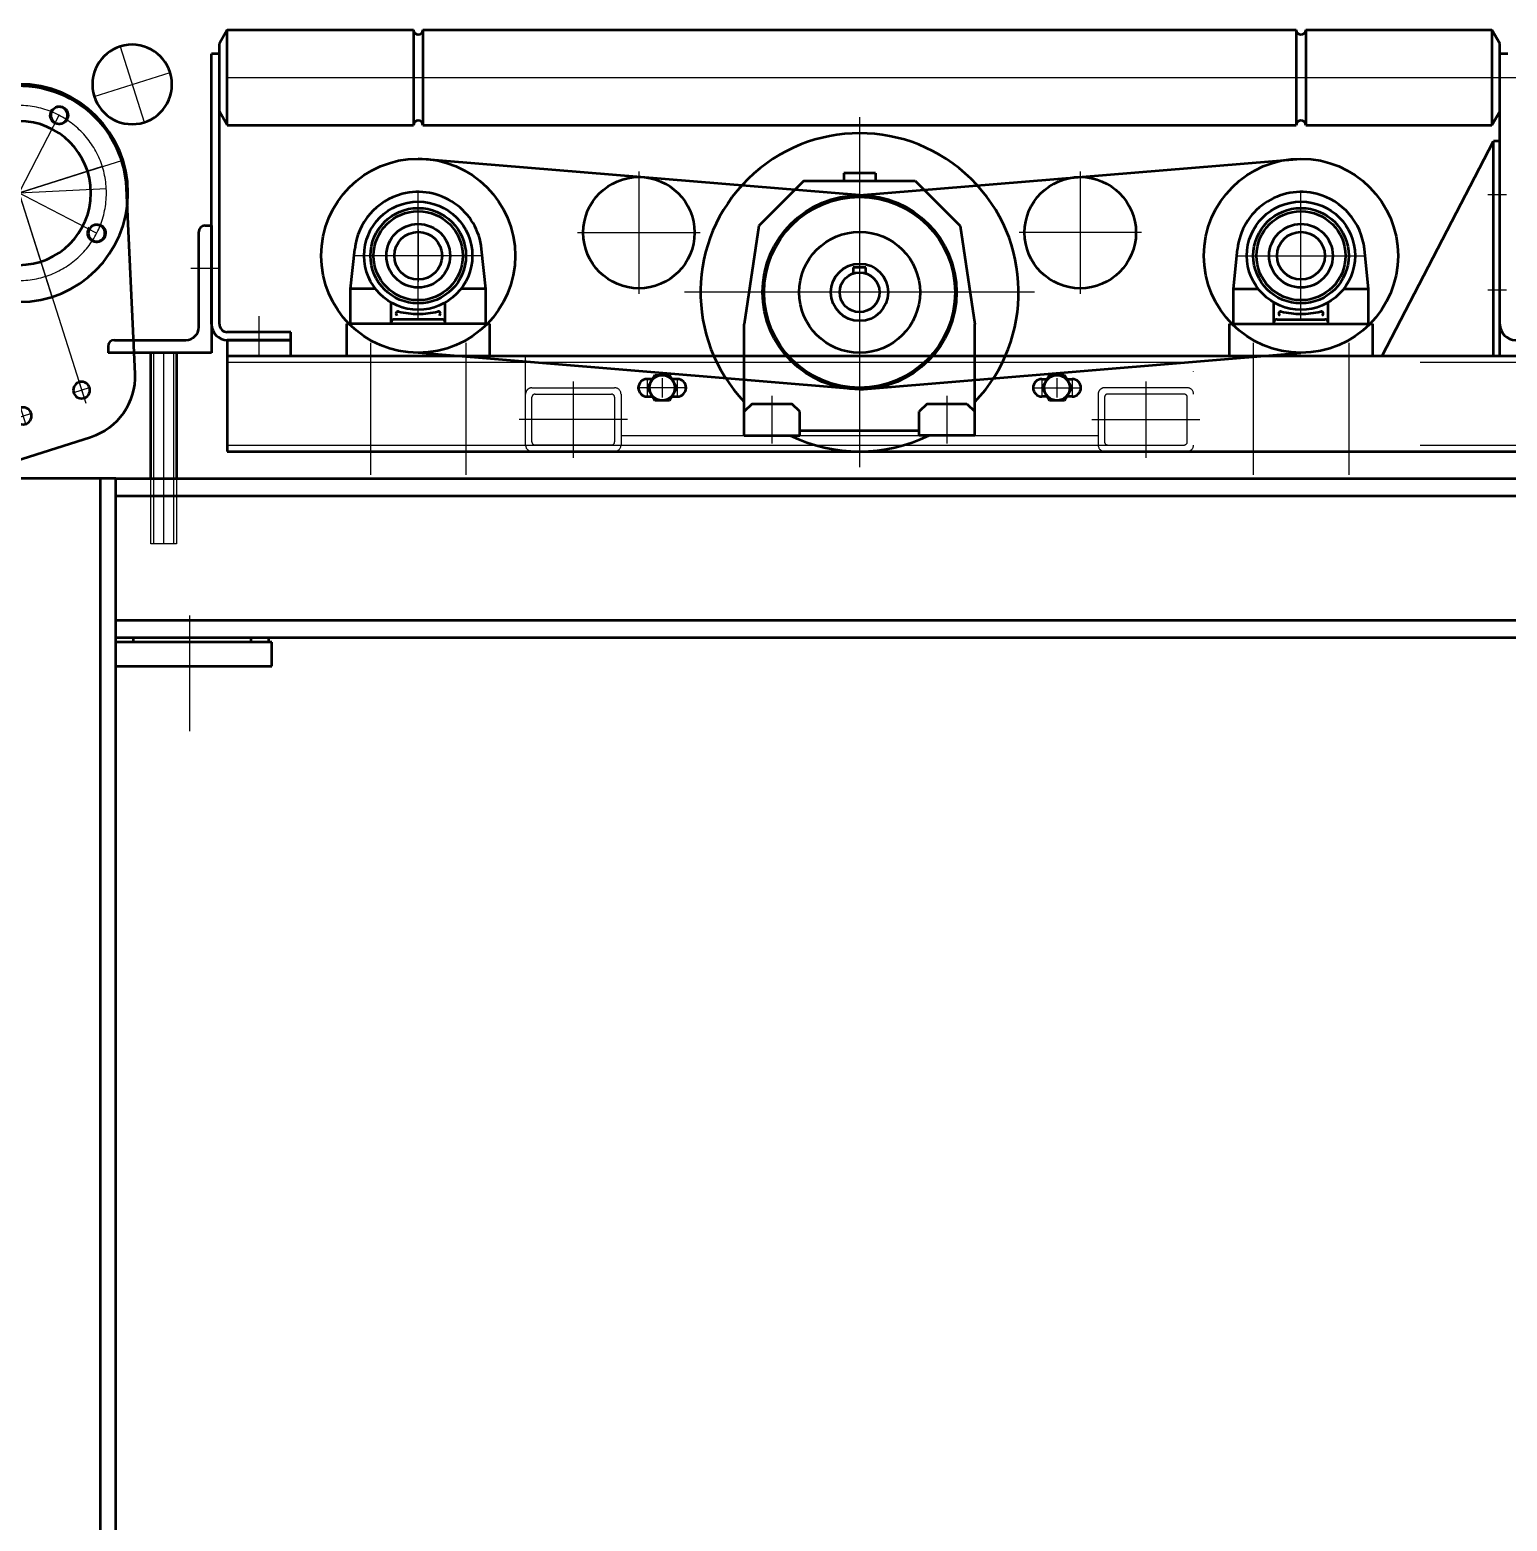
# Model space of a CAD drawing. Header units: millimetres. Extents: x 0 to 118800, y 79635 to 177025.
# Drawn here: x 30269 to 31198, y 108571 to 109508 of the extents above; entities that cross this region are included whole.
import ezdxf

# ---------------------------------------------------------------- set-up
doc = ezdxf.new("R2010")
doc.units = ezdxf.units.MM
doc.header["$LTSCALE"] = 200
for name, pattern in [('AM_DIN_F_W050', [6.25, 4.75, -1.5]), ('AM_DIN_G_W050', [13.75, 9.75, -1.5, 1, -1.5]), ('AM_ISO02W050x2', [3.75, 3, -0.75]), ('AM_ISO08W050x2', [9, 6, -0.75, 1.5, -0.75]), ('AUSGEZOGEN', [0]), ('PUNKT', [0.25, 0, -0.25])]:
    doc.linetypes.add(name, pattern=pattern)
doc.layers.add('1', color=7, linetype='Continuous')
for name, color, linetype, lineweight in [('AM_0', 7, 'Continuous', 50), ('AM_0N', 7, 'Continuous', 50), ('AM_2', 5, 'Continuous', 50), ('AM_3', 6, 'AM_DIN_F_W050', 25), ('AM_7', 4, 'AM_DIN_G_W050', 25)]:
    doc.layers.add(name, color=color, linetype=linetype, lineweight=lineweight)

# ---------------------------------------------------------------- blocks, each defined once
blk = doc.blocks.new('*U208')
at = {"layer": 'AM_0N'}
for p, q in [((30323.58, 109226.19), (30223.58, 109226.19)), ((30313.58, 109226.19), (30313.58, 107708.19)), ((30323.58, 107708.19), (30323.58, 109226.19))]:
    blk.add_line(p, q, dxfattribs=at)
blk = doc.blocks.new('AFlaschBD120')
at = {"layer": '1', "color": 4, "linetype": 'AUSGEZOGEN'}
for centre in [(398.79, 543.14), (476.57, 543.14), (398.79, 465.36), (476.57, 465.36)]:
    blk.add_arc(centre, 6, 85.77725, 56.52554, dxfattribs=at)
at = {"layer": 'AM_0'}
for p, q in [((437.68, 571.75), (466.68, 571.75)), ((466.68, 571.75), (466.68, 568.75)), ((466.68, 568.75), (717.68, 568.75)), ((717.68, 552.5), (717.68, 568.75)), ((717.68, 552.5), (729.68, 552.5)), ((729.68, 516.25), (729.68, 552.5)), ((612.68, 528.75), (612.68, 488.75)), ((612.68, 528.75), (642.68, 528.75)), ((642.68, 528.75), (642.68, 488.75)), ((717.68, 516.25), (729.68, 516.25)), ((717.68, 501.25), (717.68, 516.25)), ((717.68, 501.25), (729.68, 501.25)), ((729.68, 466), (729.68, 501.25)), ((612.68, 488.75), (642.68, 488.75)), ((372.48, 486.78), (402.72, 373.9)), ((717.68, 466), (729.68, 466)), ((717.68, 466), (717.68, 447.75)), ((717.68, 447.75), (687.68, 418.75)), ((532.65, 350.4), (601, 418.75)), ((601, 418.75), (687.68, 418.75)), ((441.36, 344.25), (517.8, 344.25))]:
    blk.add_line(p, q, dxfattribs=at)
for centre, radius in [((491.68, 562.75), 4), ((437.68, 504.25), 45.25), ((398.79, 543.14), 5.25), ((476.57, 543.14), 5.25), ((567.68, 543.75), 5.25), ((687.68, 543.75), 5.25), ((567.68, 473.75), 5.25), ((687.68, 473.75), 5.25), ((398.79, 465.36), 5.25), ((476.57, 465.36), 5.25), ((437.68, 374.25), 5.25), ((477.68, 369.97), 5.35), ((517.68, 365.69), 5.25)]:
    blk.add_circle(centre, radius, dxfattribs=at)
for centre, radius, start, end in [((437.68, 504.25), 67.5, 90.00001, 194.99995), ((441.36, 384.25), 40, 194.99997, 270), ((517.8, 365.25), 21, 270, 314.99999)]:
    blk.add_arc(centre, radius, start, end, dxfattribs=at)
at = {"layer": 'AM_3', "linetype": 'AM_ISO02W050x2'}
for p, q in [((550.18, 553.55), (550.18, 463.95)), ((550.18, 553.55), (585.18, 553.55)), ((585.18, 553.55), (585.18, 463.95)), ((670.18, 553.55), (705.18, 553.55)), ((670.18, 553.55), (670.18, 463.95)), ((705.18, 553.55), (705.18, 463.95)), ((550.18, 463.95), (585.18, 463.95)), ((670.18, 463.95), (705.18, 463.95))]:
    blk.add_line(p, q, dxfattribs=at)
for centre in [(548.22, 545.65), (587.13, 545.65), (668.22, 545.65), (707.13, 545.65), (548.22, 543.15), (548.22, 540.65), (548.22, 538.15), (587.13, 543.15), (587.13, 540.65), (587.13, 538.15), (668.22, 543.15), (668.22, 540.65), (668.22, 538.15), (707.13, 543.15), (707.13, 540.65), (707.13, 538.15), (548.22, 495.65), (548.22, 493.15), (548.22, 490.65), (548.22, 488.15), (587.13, 495.65), (587.13, 493.15), (587.13, 490.65), (587.13, 488.15), (668.22, 495.65), (668.22, 493.15), (668.22, 490.65), (668.22, 488.15), (707.13, 495.65), (707.13, 493.15), (707.13, 490.65), (707.13, 488.15)]:
    blk.add_arc(centre, 2, 180, 0, dxfattribs=at)
at = {"layer": 'AM_7', "linetype": 'AM_ISO08W050x2'}
for p, q in [((437.68, 577.3), (437.68, 365.69)), ((496.08, 562.75), (487.28, 562.75)), ((491.68, 567.15), (491.68, 558.35)), ((567.68, 533.5), (567.68, 554)), ((687.68, 533.5), (687.68, 554)), ((557.43, 543.75), (577.93, 543.75)), ((677.43, 543.75), (697.93, 543.75)), ((717.68, 465.5), (717.68, 552)), ((398.79, 465.36), (476.57, 543.14)), ((476.57, 465.36), (398.79, 543.14)), ((627.68, 528.75), (627.68, 488.75)), ((593.61, 508.75), (648.94, 508.75)), ((382.68, 504.25), (555.94, 504.25)), ((384.55, 490.02), (437.68, 504.25)), ((567.68, 463.5), (567.68, 484)), ((687.68, 463.5), (687.68, 484)), ((557.43, 473.75), (577.93, 473.75)), ((677.43, 473.75), (697.93, 473.75)), ((437.68, 380.03), (437.68, 368.48)), ((477.68, 375.86), (477.68, 364.09)), ((443.45, 374.25), (431.9, 374.25)), ((483.56, 369.97), (471.79, 369.97)), ((523.45, 365.69), (511.9, 365.69)), ((517.68, 371.47), (517.68, 359.92))]:
    blk.add_line(p, q, dxfattribs=at)
blk.add_circle((437.68, 504.25), 55, dxfattribs=at)
blk = doc.blocks.new('guf ohne Mittelspannung')
at = {"layer": 'AM_0'}
for centre, radius in [((-3360, -25), 25), ((-3271.5, -68.5), 68.5)]:
    blk.add_circle(centre, radius, dxfattribs=at)
at = {"layer": 'AM_7', "linetype": 'AM_ISO08W050x2'}
for p, q in [((-3360, 0), (-3360, -50)), ((-3271.5, 0), (-3271.5, -137)), ((-3335, -25), (-3385, -25)), ((-3203, -68.5), (-3340, -68.5))]:
    blk.add_line(p, q, dxfattribs=at)
at = {"layer": 'AM_0'}
blk.add_blockref('AFlaschBD120', (-3709.18, -572.75), dxfattribs=at)

msp = doc.modelspace()

# ---------------------------------------------------------------- linework, layer by layer
at = {"layer": '1', "color": 5, "linetype": 'PUNKT'}
msp.add_line((31001.08, 109243.19), (31001.08, 109303.19), dxfattribs=at)
msp.add_line((31001.08, 109243.19), (31001.08, 109303.19), dxfattribs=at)
msp.add_line((31001.08, 109243.19), (31001.08, 109303.19), dxfattribs=at)
at = {"layer": '1', "color": 7, "linetype": 'AUSGEZOGEN'}
for p, q in [((30637.08, 109243.19), (30585.08, 109243.19)), ((30637.08, 109243.19), (30585.08, 109243.19)), ((30637.08, 109243.19), (30585.08, 109243.19)), ((30641.08, 109243.19), (30941.08, 109243.19)), ((30641.08, 109243.19), (30941.08, 109243.19)), ((30641.08, 109243.19), (30941.08, 109243.19)), ((30945.08, 109243.19), (30997.08, 109243.19)), ((30945.08, 109243.19), (30997.08, 109243.19)), ((30945.08, 109243.19), (30997.08, 109243.19))]:
    msp.add_line(p, q, dxfattribs=at)
at = {"layer": '1', "color": 5, "linetype": 'PUNKT'}
for centre in [(30666.97, 109283.19), (30666.97, 109283.19), (30666.97, 109283.19), (30915.19, 109283.19), (30915.19, 109283.19), (30915.19, 109283.19)]:
    msp.add_circle(centre, 5.5, dxfattribs=at)
at = {"layer": 'AM_0'}
for p, q in [((30393.58, 109508.19), (30388.58, 109499.53)), ((30393.58, 109508.19), (30388.58, 109499.53)), ((30393.58, 109508.19), (30388.58, 109499.53)), ((30393.58, 109448.19), (30393.58, 109508.19)), ((30393.58, 109508.19), (30510.58, 109508.19)), ((30393.58, 109448.19), (30393.58, 109508.19)), ((30393.58, 109508.19), (30510.58, 109508.19)), ((30393.58, 109448.19), (30393.58, 109508.19)), ((30393.58, 109508.19), (30510.58, 109508.19)), ((30510.58, 109508.19), (30510.58, 109448.19)), ((30510.58, 109508.19), (30510.58, 109448.19)), ((30510.58, 109508.19), (30510.58, 109448.19)), ((30516.58, 109508.19), (30516.58, 109448.19)), ((30516.58, 109508.19), (31065.58, 109508.19)), ((30516.58, 109508.19), (30516.58, 109448.19)), ((30516.58, 109508.19), (31065.58, 109508.19)), ((30516.58, 109508.19), (30516.58, 109448.19)), ((30516.58, 109508.19), (31065.58, 109508.19)), ((31065.58, 109508.19), (31065.58, 109448.19)), ((31065.58, 109508.19), (31065.58, 109448.19)), ((31065.58, 109508.19), (31065.58, 109448.19)), ((31071.58, 109508.19), (31071.58, 109448.19)), ((31071.58, 109508.19), (31188.58, 109508.19)), ((31071.58, 109508.19), (31071.58, 109448.19)), ((31071.58, 109508.19), (31188.58, 109508.19)), ((31071.58, 109508.19), (31071.58, 109448.19)), ((31071.58, 109508.19), (31188.58, 109508.19)), ((31188.58, 109508.19), (31188.58, 109448.19)), ((31188.58, 109508.19), (31193.58, 109499.53)), ((31188.58, 109508.19), (31188.58, 109448.19)), ((31188.58, 109508.19), (31193.58, 109499.53)), ((31188.58, 109508.19), (31188.58, 109448.19)), ((31188.58, 109508.19), (31193.58, 109499.53)), ((30388.58, 109456.85), (30388.58, 109499.53)), ((30388.58, 109456.85), (30388.58, 109499.53)), ((30388.58, 109456.85), (30388.58, 109499.53)), ((31193.58, 109456.85), (31193.58, 109499.53)), ((31193.58, 109456.85), (31193.58, 109499.53)), ((31193.58, 109456.85), (31193.58, 109499.53)), ((30388.58, 109493.19), (30383.58, 109493.19)), ((30383.58, 109323.19), (30383.58, 109493.19)), ((30388.58, 109493.19), (30383.58, 109493.19)), ((30383.58, 109323.19), (30383.58, 109493.19)), ((30388.58, 109493.19), (30383.58, 109493.19)), ((30383.58, 109323.19), (30383.58, 109493.19)), ((30388.58, 109323.19), (30388.58, 109493.19)), ((30388.58, 109323.19), (30388.58, 109493.19)), ((30388.58, 109323.19), (30388.58, 109493.19)), ((31198.58, 109493.19), (31193.58, 109493.19)), ((31193.58, 109323.19), (31193.58, 109493.19)), ((31198.58, 109493.19), (31193.58, 109493.19)), ((31193.58, 109323.19), (31193.58, 109493.19)), ((31198.58, 109493.19), (31193.58, 109493.19)), ((31193.58, 109323.19), (31193.58, 109493.19)), ((30393.58, 109448.19), (30388.58, 109456.86)), ((30393.58, 109448.19), (30388.58, 109456.86)), ((30393.58, 109448.19), (30388.58, 109456.86)), ((31188.58, 109448.19), (31193.58, 109456.86)), ((31188.58, 109448.19), (31193.58, 109456.86)), ((31188.58, 109448.19), (31193.58, 109456.86)), ((30393.58, 109448.19), (30510.58, 109448.19)), ((30393.58, 109448.19), (30510.58, 109448.19)), ((30393.58, 109448.19), (30510.58, 109448.19)), ((30516.58, 109448.19), (31065.58, 109448.19)), ((30516.58, 109448.19), (31065.58, 109448.19)), ((30516.58, 109448.19), (31065.58, 109448.19)), ((31071.58, 109448.19), (31188.58, 109448.19)), ((31071.58, 109448.19), (31188.58, 109448.19)), ((31071.58, 109448.19), (31188.58, 109448.19)), ((31119.58, 109303.19), (31189.58, 109438.19)), ((31119.58, 109303.19), (31189.58, 109438.19)), ((31119.58, 109303.19), (31189.58, 109438.19)), ((31189.58, 109303.19), (31189.58, 109438.19)), ((31193.58, 109438.19), (31189.58, 109438.19)), ((31189.58, 109303.19), (31189.58, 109438.19)), ((31193.58, 109438.19), (31189.58, 109438.19)), ((31189.58, 109303.19), (31189.58, 109438.19)), ((31193.58, 109438.19), (31189.58, 109438.19)), ((31193.58, 109303.19), (31193.58, 109438.19)), ((31193.58, 109303.19), (31193.58, 109438.19)), ((31193.58, 109303.19), (31193.58, 109438.19)), ((30756.08, 109413.19), (30727.79, 109384.91)), ((30756.08, 109413.19), (30727.79, 109384.91)), ((30756.08, 109413.19), (30727.79, 109384.91)), ((30756.08, 109413.19), (30826.08, 109413.19)), ((30756.08, 109413.19), (30826.08, 109413.19)), ((30756.08, 109413.19), (30826.08, 109413.19)), ((30801.08, 109418.19), (30781.08, 109418.19)), ((30781.08, 109418.19), (30781.08, 109413.19)), ((30801.08, 109418.19), (30781.08, 109418.19)), ((30781.08, 109418.19), (30781.08, 109413.19)), ((30801.08, 109418.19), (30781.08, 109418.19)), ((30781.08, 109418.19), (30781.08, 109413.19)), ((30801.08, 109418.19), (30801.08, 109413.19)), ((30801.08, 109418.19), (30801.08, 109413.19)), ((30801.08, 109418.19), (30801.08, 109413.19)), ((30826.08, 109413.19), (30854.36, 109384.91)), ((30826.08, 109413.19), (30854.36, 109384.91)), ((30826.08, 109413.19), (30854.36, 109384.91)), ((30379.58, 109385.19), (30383.58, 109385.19)), ((30379.58, 109385.19), (30383.58, 109385.19)), ((30379.58, 109385.19), (30383.58, 109385.19)), ((30383.58, 109385.19), (30383.58, 109305.19)), ((30383.58, 109385.19), (30383.58, 109305.19)), ((30383.58, 109385.19), (30383.58, 109305.19)), ((30727.79, 109384.91), (30718.58, 109323.19)), ((30727.79, 109384.91), (30718.58, 109323.19)), ((30727.79, 109384.91), (30718.58, 109323.19)), ((30854.36, 109384.91), (30863.58, 109323.19)), ((30854.36, 109384.91), (30863.58, 109323.19)), ((30854.36, 109384.91), (30863.58, 109323.19)), ((30375.58, 109321.19), (30375.58, 109381.19)), ((30375.58, 109321.19), (30375.58, 109381.19)), ((30375.58, 109321.19), (30375.58, 109381.19)), ((30471.08, 109345.29), (30473.7, 109370.36)), ((30471.08, 109345.29), (30473.7, 109370.36)), ((30471.08, 109345.29), (30473.7, 109370.36)), ((30556.08, 109345.29), (30553.46, 109370.35)), ((30556.08, 109345.29), (30553.46, 109370.35)), ((30556.08, 109345.29), (30553.46, 109370.35)), ((31026.08, 109345.29), (31028.7, 109370.35)), ((31026.08, 109345.29), (31028.7, 109370.35)), ((31026.08, 109345.29), (31028.7, 109370.35)), ((31111.08, 109345.29), (31108.46, 109370.36)), ((31111.08, 109345.29), (31108.46, 109370.36)), ((31111.08, 109345.29), (31108.46, 109370.36)), ((30795.08, 109358.69), (30787.08, 109358.69)), ((30787.08, 109358.69), (30787.08, 109355.03)), ((30795.08, 109358.69), (30787.08, 109358.69)), ((30787.08, 109358.69), (30787.08, 109355.03)), ((30795.08, 109358.69), (30787.08, 109358.69)), ((30787.08, 109358.69), (30787.08, 109355.03)), ((30795.08, 109355.03), (30795.08, 109358.69)), ((30795.08, 109355.03), (30795.08, 109358.69)), ((30795.08, 109355.03), (30795.08, 109358.69)), ((30486.76, 109345.29), (30471.08, 109345.29)), ((30471.08, 109323.29), (30471.08, 109345.29)), ((30486.76, 109345.29), (30471.08, 109345.29)), ((30471.08, 109323.29), (30471.08, 109345.29)), ((30486.76, 109345.29), (30471.08, 109345.29)), ((30471.08, 109323.29), (30471.08, 109345.29)), ((30556.08, 109345.29), (30540.4, 109345.29)), ((30556.08, 109345.29), (30540.4, 109345.29)), ((30556.08, 109345.29), (30540.4, 109345.29)), ((30556.08, 109323.29), (30556.08, 109345.29)), ((30556.08, 109323.29), (30556.08, 109345.29)), ((30556.08, 109323.29), (30556.08, 109345.29)), ((31026.08, 109345.29), (31041.76, 109345.29)), ((31026.08, 109323.29), (31026.08, 109345.29)), ((31026.08, 109345.29), (31041.76, 109345.29)), ((31026.08, 109323.29), (31026.08, 109345.29)), ((31026.08, 109345.29), (31041.76, 109345.29)), ((31026.08, 109323.29), (31026.08, 109345.29)), ((31095.4, 109345.29), (31111.08, 109345.29)), ((31095.4, 109345.29), (31111.08, 109345.29)), ((31095.4, 109345.29), (31111.08, 109345.29)), ((31111.08, 109323.29), (31111.08, 109345.29)), ((31111.08, 109323.29), (31111.08, 109345.29)), ((31111.08, 109323.29), (31111.08, 109345.29)), ((30496.58, 109323.29), (30496.58, 109336.75)), ((30496.58, 109323.29), (30496.58, 109336.75)), ((30496.58, 109323.29), (30496.58, 109336.75)), ((30530.58, 109323.29), (30530.58, 109336.75)), ((30530.58, 109323.29), (30530.58, 109336.75)), ((30530.58, 109323.29), (30530.58, 109336.75)), ((31051.58, 109323.29), (31051.58, 109336.75)), ((31051.58, 109323.29), (31051.58, 109336.75)), ((31051.58, 109323.29), (31051.58, 109336.75)), ((31085.58, 109323.29), (31085.58, 109336.75)), ((31085.58, 109323.29), (31085.58, 109336.75)), ((31085.58, 109323.29), (31085.58, 109336.75)), ((30433.58, 109318.19), (30393.58, 109318.19)), ((30433.58, 109318.19), (30393.58, 109318.19)), ((30433.58, 109318.19), (30393.58, 109318.19)), ((30433.58, 109313.19), (30433.58, 109318.19)), ((30433.58, 109313.19), (30433.58, 109318.19)), ((30433.58, 109313.19), (30433.58, 109318.19)), ((30468.58, 109323.29), (30468.58, 109303.19)), ((30558.58, 109323.29), (30468.58, 109323.29)), ((30468.58, 109323.29), (30468.58, 109303.19)), ((30558.58, 109323.29), (30468.58, 109323.29)), ((30468.58, 109323.29), (30468.58, 109303.19)), ((30558.58, 109323.29), (30468.58, 109323.29)), ((30496.58, 109323.29), (30471.08, 109323.29)), ((30496.58, 109323.29), (30471.08, 109323.29)), ((30496.58, 109323.29), (30471.08, 109323.29)), ((30528.58, 109326.19), (30498.58, 109326.19)), ((30528.58, 109326.19), (30498.58, 109326.19)), ((30528.58, 109326.19), (30498.58, 109326.19)), ((30556.08, 109323.29), (30530.58, 109323.29)), ((30556.08, 109323.29), (30530.58, 109323.29)), ((30556.08, 109323.29), (30530.58, 109323.29)), ((30558.58, 109303.19), (30558.58, 109323.29)), ((30558.58, 109303.19), (30558.58, 109323.29)), ((30558.58, 109303.19), (30558.58, 109323.29)), ((30718.58, 109274.32), (30718.58, 109323.19)), ((30718.58, 109274.32), (30718.58, 109323.19)), ((30718.58, 109274.32), (30718.58, 109323.19)), ((30863.58, 109253.19), (30863.58, 109323.19)), ((30863.58, 109253.19), (30863.58, 109323.19)), ((30863.58, 109253.19), (30863.58, 109323.19)), ((31023.58, 109323.29), (31113.58, 109323.29)), ((31023.58, 109303.19), (31023.58, 109323.29)), ((31023.58, 109323.29), (31113.58, 109323.29)), ((31023.58, 109303.19), (31023.58, 109323.29)), ((31023.58, 109323.29), (31113.58, 109323.29)), ((31023.58, 109303.19), (31023.58, 109323.29)), ((31026.08, 109323.29), (31051.58, 109323.29)), ((31026.08, 109323.29), (31051.58, 109323.29)), ((31026.08, 109323.29), (31051.58, 109323.29)), ((31053.58, 109326.19), (31083.58, 109326.19)), ((31053.58, 109326.19), (31083.58, 109326.19)), ((31053.58, 109326.19), (31083.58, 109326.19)), ((31085.58, 109323.29), (31111.08, 109323.29)), ((31085.58, 109323.29), (31111.08, 109323.29)), ((31085.58, 109323.29), (31111.08, 109323.29)), ((31113.58, 109323.29), (31113.58, 109303.19)), ((31113.58, 109323.29), (31113.58, 109303.19)), ((31113.58, 109323.29), (31113.58, 109303.19)), ((30318.58, 109309.19), (30318.58, 109305.19)), ((30318.58, 109309.19), (30318.58, 109305.19)), ((30318.58, 109309.19), (30318.58, 109305.19)), ((30322.58, 109313.19), (30367.58, 109313.19)), ((30322.58, 109313.19), (30367.58, 109313.19)), ((30322.58, 109313.19), (30367.58, 109313.19)), ((30393.58, 109313.19), (30393.58, 109303.19)), ((30393.58, 109313.19), (30433.58, 109313.19)), ((30433.58, 109313.19), (30393.58, 109313.19)), ((30433.58, 109313.19), (30393.58, 109313.19)), ((30393.58, 109313.19), (30393.58, 109303.19)), ((30393.58, 109313.19), (30433.58, 109313.19)), ((30433.58, 109313.19), (30393.58, 109313.19)), ((30433.58, 109313.19), (30393.58, 109313.19)), ((30393.58, 109313.19), (30393.58, 109303.19)), ((30393.58, 109313.19), (30433.58, 109313.19)), ((30433.58, 109313.19), (30393.58, 109313.19)), ((30433.58, 109313.19), (30393.58, 109313.19)), ((30433.58, 109303.19), (30433.58, 109313.19)), ((30433.58, 109303.19), (30433.58, 109313.19)), ((30433.58, 109303.19), (30433.58, 109313.19)), ((30383.58, 109305.19), (30318.58, 109305.19)), ((30383.58, 109305.19), (30318.58, 109305.19)), ((30383.58, 109305.19), (30318.58, 109305.19)), ((30345.58, 109226.19), (30345.58, 109305.19)), ((30345.58, 109226.19), (30345.58, 109305.19)), ((30345.58, 109226.19), (30345.58, 109305.19)), ((30361.58, 109305.19), (30361.58, 109226.19)), ((30361.58, 109305.19), (30361.58, 109226.19)), ((30361.58, 109305.19), (30361.58, 109226.19)), ((30393.58, 109303.19), (30393.58, 109243.19)), ((30393.58, 109303.19), (31119.58, 109303.19)), ((30393.58, 109303.19), (30433.58, 109303.19)), ((30393.58, 109303.19), (30393.58, 109243.19)), ((30393.58, 109303.19), (31119.58, 109303.19)), ((30393.58, 109303.19), (30433.58, 109303.19)), ((30393.58, 109303.19), (30393.58, 109243.19)), ((30393.58, 109303.19), (31119.58, 109303.19)), ((30393.58, 109303.19), (30433.58, 109303.19)), ((31119.58, 109303.19), (31193.58, 109303.19)), ((31119.58, 109303.19), (31193.58, 109303.19)), ((31119.58, 109303.19), (31193.58, 109303.19)), ((31189.58, 109303.19), (31998.58, 109303.19)), ((31189.58, 109303.19), (31998.58, 109303.19)), ((31189.58, 109303.19), (31998.58, 109303.19)), ((30657.73, 109283.19), (30662.35, 109291.19)), ((30657.73, 109283.19), (30662.35, 109291.19)), ((30657.73, 109283.19), (30662.35, 109291.19)), ((30662.35, 109291.19), (30671.59, 109291.19)), ((30662.35, 109291.19), (30671.59, 109291.19)), ((30662.35, 109291.19), (30671.59, 109291.19)), ((30671.59, 109291.19), (30676.21, 109283.19)), ((30671.59, 109291.19), (30676.21, 109283.19)), ((30671.59, 109291.19), (30676.21, 109283.19)), ((30905.95, 109283.19), (30910.57, 109291.19)), ((30905.95, 109283.19), (30910.57, 109291.19)), ((30905.95, 109283.19), (30910.57, 109291.19)), ((30910.57, 109291.19), (30919.81, 109291.19)), ((30910.57, 109291.19), (30919.81, 109291.19)), ((30910.57, 109291.19), (30919.81, 109291.19)), ((30919.81, 109291.19), (30924.42, 109283.19)), ((30919.81, 109291.19), (30924.42, 109283.19)), ((30919.81, 109291.19), (30924.42, 109283.19)), ((30660.91, 109288.69), (30657.47, 109288.69)), ((30660.91, 109288.69), (30657.47, 109288.69)), ((30660.91, 109288.69), (30657.47, 109288.69)), ((30662.35, 109275.19), (30657.73, 109283.19)), ((30662.35, 109275.19), (30657.73, 109283.19)), ((30662.35, 109275.19), (30657.73, 109283.19)), ((30676.21, 109283.19), (30671.59, 109275.19)), ((30676.21, 109283.19), (30671.59, 109275.19)), ((30676.21, 109283.19), (30671.59, 109275.19)), ((30676.47, 109288.69), (30673.03, 109288.69)), ((30676.47, 109288.69), (30673.03, 109288.69)), ((30676.47, 109288.69), (30673.03, 109288.69)), ((30905.69, 109288.69), (30909.12, 109288.69)), ((30905.69, 109288.69), (30909.12, 109288.69)), ((30905.69, 109288.69), (30909.12, 109288.69)), ((30910.57, 109275.19), (30905.95, 109283.19)), ((30910.57, 109275.19), (30905.95, 109283.19)), ((30910.57, 109275.19), (30905.95, 109283.19)), ((30924.42, 109283.19), (30919.81, 109275.19)), ((30924.42, 109283.19), (30919.81, 109275.19)), ((30924.42, 109283.19), (30919.81, 109275.19)), ((30921.25, 109288.69), (30924.69, 109288.69)), ((30921.25, 109288.69), (30924.69, 109288.69)), ((30921.25, 109288.69), (30924.69, 109288.69)), ((30657.47, 109277.69), (30660.91, 109277.69)), ((30657.47, 109277.69), (30660.91, 109277.69)), ((30657.47, 109277.69), (30660.91, 109277.69)), ((30671.59, 109275.19), (30662.35, 109275.19)), ((30671.59, 109275.19), (30662.35, 109275.19)), ((30671.59, 109275.19), (30662.35, 109275.19)), ((30673.03, 109277.69), (30676.47, 109277.69)), ((30673.03, 109277.69), (30676.47, 109277.69)), ((30673.03, 109277.69), (30676.47, 109277.69)), ((30718.58, 109253.19), (30718.58, 109274.32)), ((30718.58, 109253.19), (30718.58, 109274.32)), ((30718.58, 109253.19), (30718.58, 109274.32)), ((30723.58, 109273.19), (30718.58, 109268.19)), ((30723.58, 109273.19), (30718.58, 109268.19)), ((30723.58, 109273.19), (30718.58, 109268.19)), ((30723.58, 109273.19), (30748.58, 109273.19)), ((30723.58, 109273.19), (30748.58, 109273.19)), ((30723.58, 109273.19), (30748.58, 109273.19)), ((30753.58, 109268.19), (30748.58, 109273.19)), ((30753.58, 109268.19), (30748.58, 109273.19)), ((30753.58, 109268.19), (30748.58, 109273.19)), ((30833.58, 109273.19), (30828.58, 109268.19)), ((30833.58, 109273.19), (30828.58, 109268.19)), ((30833.58, 109273.19), (30828.58, 109268.19)), ((30833.58, 109273.19), (30858.58, 109273.19)), ((30833.58, 109273.19), (30858.58, 109273.19)), ((30833.58, 109273.19), (30858.58, 109273.19)), ((30858.58, 109273.19), (30863.58, 109268.19)), ((30858.58, 109273.19), (30863.58, 109268.19)), ((30858.58, 109273.19), (30863.58, 109268.19)), ((30909.12, 109277.69), (30905.69, 109277.69)), ((30909.12, 109277.69), (30905.69, 109277.69)), ((30909.12, 109277.69), (30905.69, 109277.69)), ((30919.81, 109275.19), (30910.57, 109275.19)), ((30919.81, 109275.19), (30910.57, 109275.19)), ((30919.81, 109275.19), (30910.57, 109275.19)), ((30924.69, 109277.69), (30921.25, 109277.69)), ((30924.69, 109277.69), (30921.25, 109277.69)), ((30924.69, 109277.69), (30921.25, 109277.69)), ((30753.58, 109253.19), (30753.58, 109268.19)), ((30753.58, 109253.19), (30753.58, 109268.19)), ((30753.58, 109253.19), (30753.58, 109268.19)), ((30828.58, 109253.19), (30828.58, 109268.19)), ((30828.58, 109253.19), (30828.58, 109268.19)), ((30828.58, 109253.19), (30828.58, 109268.19)), ((30718.58, 109253.19), (30747.49, 109253.19)), ((30718.58, 109253.19), (30747.49, 109253.19)), ((30718.58, 109253.19), (30747.49, 109253.19)), ((30747.49, 109253.19), (30753.58, 109253.19)), ((30747.49, 109253.19), (30753.58, 109253.19)), ((30747.49, 109253.19), (30753.58, 109253.19)), ((30828.58, 109256.19), (30753.58, 109256.19)), ((30828.58, 109256.19), (30753.58, 109256.19)), ((30828.58, 109256.19), (30753.58, 109256.19)), ((30863.58, 109253.19), (30828.58, 109253.19)), ((30863.58, 109253.19), (30828.58, 109253.19)), ((30863.58, 109253.19), (30828.58, 109253.19)), ((30393.58, 109243.19), (31998.58, 109243.19)), ((30393.58, 109243.19), (31998.58, 109243.19)), ((30393.58, 109243.19), (31998.58, 109243.19)), ((30323.58, 109226.19), (31972.58, 109226.19)), ((30323.58, 109226.19), (31972.58, 109226.19)), ((30323.58, 109226.19), (31972.58, 109226.19)), ((30323.58, 109215.19), (32068.58, 109215.19)), ((30323.58, 109215.19), (32068.58, 109215.19)), ((30323.58, 109215.19), (32068.58, 109215.19)), ((30323.58, 109137.19), (32068.58, 109137.19)), ((30323.58, 109137.19), (32068.58, 109137.19)), ((30323.58, 109137.19), (32068.58, 109137.19)), ((30323.58, 109126.19), (32068.58, 109126.19)), ((30323.58, 109126.19), (32068.58, 109126.19)), ((30323.58, 109126.19), (32068.58, 109126.19)), ((30421.58, 109123.19), (30323.58, 109123.19)), ((30421.58, 109123.19), (30323.58, 109123.19)), ((30421.58, 109123.19), (30323.58, 109123.19)), ((30334.58, 109123.19), (30334.58, 109126.19)), ((30334.58, 109123.19), (30334.58, 109126.19)), ((30334.58, 109123.19), (30334.58, 109126.19)), ((30408.58, 109123.19), (30408.58, 109126.19)), ((30408.58, 109123.19), (30408.58, 109126.19)), ((30408.58, 109123.19), (30408.58, 109126.19)), ((30419.58, 109123.19), (30419.58, 109126.19)), ((30419.58, 109123.19), (30419.58, 109126.19)), ((30419.58, 109123.19), (30419.58, 109126.19)), ((30421.58, 109108.19), (30421.58, 109123.19)), ((30421.58, 109108.19), (30421.58, 109123.19)), ((30421.58, 109108.19), (30421.58, 109123.19)), ((30323.58, 109108.19), (30421.58, 109108.19)), ((30323.58, 109108.19), (30421.58, 109108.19)), ((30323.58, 109108.19), (30421.58, 109108.19))]:
    msp.add_line(p, q, dxfattribs=at)
for centre, radius in [((30791.08, 109343.19), 61), ((30791.08, 109343.19), 61), ((30791.08, 109343.19), 61), ((30791.08, 109343.19), 60), ((30791.08, 109343.19), 60), ((30791.08, 109343.19), 60), ((30513.58, 109366.19), 34), ((30513.58, 109366.19), 34), ((30513.58, 109366.19), 34), ((30513.58, 109366.19), 34), ((30513.58, 109366.19), 34), ((30513.58, 109366.19), 34), ((30513.58, 109366.19), 30), ((30513.58, 109366.19), 30), ((30513.58, 109366.19), 30), ((30513.58, 109366.19), 28), ((30513.58, 109366.19), 28), ((30513.58, 109366.19), 28), ((31068.58, 109366.19), 34), ((31068.58, 109366.19), 34), ((31068.58, 109366.19), 34), ((31068.58, 109366.19), 30), ((31068.58, 109366.19), 30), ((31068.58, 109366.19), 30), ((31068.58, 109366.19), 28), ((31068.58, 109366.19), 28), ((31068.58, 109366.19), 28), ((30513.58, 109366.19), 20), ((30513.58, 109366.19), 20), ((30513.58, 109366.19), 20), ((31068.58, 109366.19), 20), ((31068.58, 109366.19), 20), ((31068.58, 109366.19), 20), ((30513.58, 109366.19), 15), ((30513.58, 109366.19), 15), ((30513.58, 109366.19), 15), ((30513.58, 109366.19), 15), ((30513.58, 109366.19), 15), ((30513.58, 109366.19), 15), ((31068.58, 109366.19), 15), ((31068.58, 109366.19), 15), ((31068.58, 109366.19), 15), ((30791.08, 109343.19), 18), ((30791.08, 109343.19), 18), ((30791.08, 109343.19), 18), ((30791.08, 109343.19), 12.5), ((30791.08, 109343.19), 12.5), ((30791.08, 109343.19), 12.5), ((30666.97, 109283.19), 8), ((30666.97, 109283.19), 8), ((30666.97, 109283.19), 8), ((30915.19, 109283.19), 8), ((30915.19, 109283.19), 8), ((30915.19, 109283.19), 8)]:
    msp.add_circle(centre, radius, dxfattribs=at)
for centre, radius, start, end in [((30513.58, 109508.19), 3, 180, 0), ((30513.58, 109508.19), 3, 180, 0), ((30513.58, 109508.19), 3, 180, 0), ((31068.58, 109508.19), 3, 180, 0), ((31068.58, 109508.19), 3, 180, 0), ((31068.58, 109508.19), 3, 180, 0), ((30513.58, 109448.19), 3, 0, 180), ((30513.58, 109448.19), 3, 0, 180), ((30513.58, 109448.19), 3, 0, 180), ((31068.58, 109448.19), 3, 0, 180), ((31068.58, 109448.19), 3, 0, 180), ((31068.58, 109448.19), 3, 0, 180), ((30791.08, 109343.19), 100, 316.46887, 223.53113), ((30791.08, 109343.19), 100, 316.46887, 223.53113), ((30791.08, 109343.19), 100, 316.46887, 223.53113), ((30513.58, 109366.19), 40.1, 104.46856, 174.03957), ((30513.58, 109366.19), 40.1, 104.46856, 174.03957), ((30513.58, 109366.19), 40.1, 104.46856, 174.03957), ((30513.58, 109366.19), 40.1, 5.96028, 104.46856), ((30513.58, 109366.19), 40.1, 5.96028, 104.46856), ((30513.58, 109366.19), 40.1, 5.96028, 104.46856), ((31068.58, 109366.19), 40.1, 75.53146, 174.03973), ((31068.58, 109366.19), 40.1, 75.53146, 174.03973), ((31068.58, 109366.19), 40.1, 75.53146, 174.03973), ((31068.58, 109366.19), 40.1, 5.96045, 75.53146), ((31068.58, 109366.19), 40.1, 5.96045, 75.53146), ((31068.58, 109366.19), 40.1, 5.96045, 75.53146), ((30379.58, 109381.19), 4, 90.00001, 180), ((30379.58, 109381.19), 4, 90.00001, 180), ((30379.58, 109381.19), 4, 90.00001, 180), ((30500.98, 109329.76), 1.36, 83.0233, 235.1304), ((30500.98, 109329.76), 1.36, 83.0233, 235.1304), ((30500.98, 109329.76), 1.36, 83.0233, 235.1304), ((30513.88, 109383.84), 54.25, 256.42221, 269.68594), ((30513.88, 109383.84), 54.25, 256.42221, 269.68594), ((30513.88, 109383.84), 54.25, 256.42221, 269.68594), ((30513.28, 109383.84), 54.25, 270.31406, 283.57779), ((30513.28, 109383.84), 54.25, 270.31406, 283.57779), ((30513.28, 109383.84), 54.25, 270.31406, 283.57779), ((30526.18, 109329.76), 1.36, 304.8696, 96.97668), ((30526.18, 109329.76), 1.36, 304.8696, 96.97668), ((30526.18, 109329.76), 1.36, 304.8696, 96.97668), ((31055.98, 109329.76), 1.36, 83.02332, 235.13043), ((31055.98, 109329.76), 1.36, 83.02332, 235.13043), ((31055.98, 109329.76), 1.36, 83.02332, 235.13043), ((31068.88, 109383.84), 54.25, 256.42221, 269.68594), ((31068.88, 109383.84), 54.25, 256.42221, 269.68594), ((31068.88, 109383.84), 54.25, 256.42221, 269.68594), ((31068.28, 109383.84), 54.25, 270.31406, 283.57779), ((31068.28, 109383.84), 54.25, 270.31406, 283.57779), ((31068.28, 109383.84), 54.25, 270.31406, 283.57779), ((31081.18, 109329.76), 1.36, 304.8696, 96.97672), ((31081.18, 109329.76), 1.36, 304.8696, 96.97672), ((31081.18, 109329.76), 1.36, 304.8696, 96.97672), ((30367.58, 109321.19), 8, 270, 0), ((30367.58, 109321.19), 8, 270, 0), ((30367.58, 109321.19), 8, 270, 0), ((30393.58, 109323.19), 10, 180, 270), ((30393.58, 109323.19), 10, 180, 270), ((30393.58, 109323.19), 10, 180, 270), ((30393.58, 109323.19), 5, 180, 270), ((30393.58, 109323.19), 5, 180, 270), ((30393.58, 109323.19), 5, 180, 270), ((30498.58, 109324.19), 2, 90.00001, 180), ((30498.58, 109324.19), 2, 90.00001, 180), ((30498.58, 109324.19), 2, 90.00001, 180), ((30528.58, 109324.19), 2, 0, 90.00001), ((30528.58, 109324.19), 2, 0, 90.00001), ((30528.58, 109324.19), 2, 0, 90.00001), ((31053.58, 109324.19), 2, 90.00001, 180), ((31053.58, 109324.19), 2, 90.00001, 180), ((31053.58, 109324.19), 2, 90.00001, 180), ((31083.58, 109324.19), 2, 0, 90.00001), ((31083.58, 109324.19), 2, 0, 90.00001), ((31083.58, 109324.19), 2, 0, 90.00001), ((31203.58, 109323.19), 10, 180, 270), ((31203.58, 109323.19), 10, 180, 270), ((31203.58, 109323.19), 10, 180, 270), ((30322.58, 109309.19), 4, 90.00001, 180), ((30322.58, 109309.19), 4, 90.00001, 180), ((30322.58, 109309.19), 4, 90.00001, 180), ((30657.47, 109283.19), 5.5, 90.00001, 270.00001), ((30657.47, 109283.19), 5.5, 90.00001, 270.00001), ((30657.47, 109283.19), 5.5, 90.00001, 270.00001), ((30676.47, 109283.19), 5.5, 270, 90), ((30676.47, 109283.19), 5.5, 270, 90), ((30676.47, 109283.19), 5.5, 270, 90), ((30905.69, 109283.19), 5.5, 89.99999, 269.99999), ((30905.69, 109283.19), 5.5, 89.99999, 269.99999), ((30905.69, 109283.19), 5.5, 89.99999, 269.99999), ((30924.69, 109283.19), 5.5, 270, 90), ((30924.69, 109283.19), 5.5, 270, 90), ((30924.69, 109283.19), 5.5, 270, 90), ((30791.08, 109343.19), 100, 244.15872, 295.84131), ((30791.08, 109343.19), 100, 244.15872, 295.84131), ((30791.08, 109343.19), 100, 244.15872, 295.84131)]:
    msp.add_arc(centre, radius, start, end, dxfattribs=at)
at = {"layer": 'AM_2'}
for p, q in [((30791.08, 109404.19), (30513.58, 109427.19)), ((30791.08, 109404.19), (30513.58, 109427.19)), ((30791.08, 109404.19), (30513.58, 109427.19)), ((30791.08, 109404.19), (31068.58, 109427.19)), ((30791.08, 109404.19), (31068.58, 109427.19)), ((30791.08, 109404.19), (31068.58, 109427.19)), ((30791.08, 109282.19), (30513.58, 109305.19)), ((30791.08, 109282.19), (30513.58, 109305.19)), ((30791.08, 109282.19), (30513.58, 109305.19)), ((30791.08, 109282.19), (31068.58, 109305.19)), ((30791.08, 109282.19), (31068.58, 109305.19)), ((30791.08, 109282.19), (31068.58, 109305.19))]:
    msp.add_line(p, q, dxfattribs=at)
for centre, radius in [((30513.58, 109366.19), 61), ((30513.58, 109366.19), 61), ((30513.58, 109366.19), 61), ((31068.58, 109366.19), 61), ((31068.58, 109366.19), 61), ((31068.58, 109366.19), 61), ((30652.33, 109380.69), 35), ((30652.33, 109380.69), 35), ((30652.33, 109380.69), 35), ((30929.83, 109380.69), 35), ((30929.83, 109380.69), 35), ((30929.83, 109380.69), 35), ((30791.08, 109343.19), 38), ((30791.08, 109343.19), 38), ((30791.08, 109343.19), 38)]:
    msp.add_circle(centre, radius, dxfattribs=at)
at = {"layer": 'AM_3', "linetype": 'AM_ISO02W050x2'}
for p, q in [((30347.33, 109226.19), (30347.33, 109305.19)), ((30347.33, 109226.19), (30347.33, 109305.19)), ((30347.33, 109226.19), (30347.33, 109305.19)), ((30359.83, 109305.19), (30359.83, 109226.19)), ((30359.83, 109305.19), (30359.83, 109226.19)), ((30359.83, 109305.19), (30359.83, 109226.19)), ((30393.58, 109299.19), (31998.58, 109299.19)), ((30393.58, 109299.19), (31998.58, 109299.19)), ((30393.58, 109299.19), (31998.58, 109299.19)), ((30581.08, 109247.19), (30581.08, 109303.19)), ((30581.08, 109247.19), (30581.08, 109303.19)), ((30581.08, 109247.19), (30581.08, 109303.19)), ((30585.08, 109283.19), (30637.08, 109283.19)), ((30585.08, 109283.19), (30637.08, 109283.19)), ((30585.08, 109283.19), (30637.08, 109283.19)), ((30997.08, 109283.19), (30945.08, 109283.19)), ((30997.08, 109283.19), (30945.08, 109283.19)), ((30997.08, 109283.19), (30945.08, 109283.19)), ((30585.08, 109249.19), (30585.08, 109277.19)), ((30585.08, 109249.19), (30585.08, 109277.19)), ((30585.08, 109249.19), (30585.08, 109277.19)), ((30587.08, 109279.19), (30635.08, 109279.19)), ((30587.08, 109279.19), (30635.08, 109279.19)), ((30587.08, 109279.19), (30635.08, 109279.19)), ((30637.08, 109277.19), (30637.08, 109249.19)), ((30637.08, 109277.19), (30637.08, 109249.19)), ((30637.08, 109277.19), (30637.08, 109249.19)), ((30641.08, 109279.19), (30641.08, 109247.19)), ((30641.08, 109279.19), (30641.08, 109247.19)), ((30641.08, 109279.19), (30641.08, 109247.19)), ((30941.08, 109279.19), (30941.08, 109247.19)), ((30941.08, 109279.19), (30941.08, 109247.19)), ((30941.08, 109279.19), (30941.08, 109247.19)), ((30945.08, 109277.19), (30945.08, 109249.19)), ((30945.08, 109277.19), (30945.08, 109249.19)), ((30945.08, 109277.19), (30945.08, 109249.19)), ((30995.08, 109279.19), (30947.08, 109279.19)), ((30995.08, 109279.19), (30947.08, 109279.19)), ((30995.08, 109279.19), (30947.08, 109279.19)), ((30997.08, 109249.19), (30997.08, 109277.19)), ((30997.08, 109249.19), (30997.08, 109277.19)), ((30997.08, 109249.19), (30997.08, 109277.19)), ((30641.08, 109253.19), (30941.08, 109253.19)), ((30641.08, 109253.19), (30941.08, 109253.19)), ((30641.08, 109253.19), (30941.08, 109253.19)), ((30393.58, 109247.19), (31998.58, 109247.19)), ((30393.58, 109247.19), (31998.58, 109247.19)), ((30393.58, 109247.19), (31998.58, 109247.19)), ((30635.08, 109247.19), (30587.08, 109247.19)), ((30635.08, 109247.19), (30587.08, 109247.19)), ((30635.08, 109247.19), (30587.08, 109247.19)), ((30947.08, 109247.19), (30995.08, 109247.19)), ((30947.08, 109247.19), (30995.08, 109247.19)), ((30947.08, 109247.19), (30995.08, 109247.19)), ((30345.58, 109185.19), (30345.58, 109226.19)), ((30345.58, 109185.19), (30345.58, 109226.19)), ((30345.58, 109185.19), (30345.58, 109226.19)), ((30347.33, 109185.19), (30347.33, 109226.19)), ((30347.33, 109185.19), (30347.33, 109226.19)), ((30347.33, 109185.19), (30347.33, 109226.19)), ((30359.83, 109226.19), (30359.83, 109185.19)), ((30359.83, 109226.19), (30359.83, 109185.19)), ((30359.83, 109226.19), (30359.83, 109185.19)), ((30361.58, 109226.19), (30361.58, 109185.19)), ((30361.58, 109226.19), (30361.58, 109185.19)), ((30361.58, 109226.19), (30361.58, 109185.19)), ((30361.58, 109185.19), (30345.58, 109185.19)), ((30361.58, 109185.19), (30345.58, 109185.19)), ((30361.58, 109185.19), (30345.58, 109185.19))]:
    msp.add_line(p, q, dxfattribs=at)
for centre, radius, start, end in [((30585.08, 109279.19), 4, 89.99999, 180), ((30585.08, 109279.19), 4, 89.99999, 180), ((30585.08, 109279.19), 4, 89.99999, 180), ((30637.08, 109279.19), 4, 0, 90), ((30637.08, 109279.19), 4, 0, 90), ((30637.08, 109279.19), 4, 0, 90), ((30945.08, 109279.19), 4, 89.99999, 180), ((30945.08, 109279.19), 4, 89.99999, 180), ((30945.08, 109279.19), 4, 89.99999, 180), ((30997.08, 109279.19), 4, 0, 90), ((30997.08, 109279.19), 4, 0, 90), ((30997.08, 109279.19), 4, 0, 90), ((30587.08, 109277.19), 2, 89.99999, 180), ((30587.08, 109277.19), 2, 89.99999, 180), ((30587.08, 109277.19), 2, 89.99999, 180), ((30635.08, 109277.19), 2, 0, 90), ((30635.08, 109277.19), 2, 0, 90), ((30635.08, 109277.19), 2, 0, 90), ((30947.08, 109277.19), 2, 89.99999, 180), ((30947.08, 109277.19), 2, 89.99999, 180), ((30947.08, 109277.19), 2, 89.99999, 180), ((30995.08, 109277.19), 2, 0, 90), ((30995.08, 109277.19), 2, 0, 90), ((30995.08, 109277.19), 2, 0, 90), ((30585.08, 109247.19), 4, 180, 270), ((30585.08, 109247.19), 4, 180, 270), ((30585.08, 109247.19), 4, 180, 270), ((30587.08, 109249.19), 2, 180, 270), ((30587.08, 109249.19), 2, 180, 270), ((30587.08, 109249.19), 2, 180, 270), ((30635.08, 109249.19), 2, 270, 0), ((30635.08, 109249.19), 2, 270, 0), ((30635.08, 109249.19), 2, 270, 0), ((30637.08, 109247.19), 4, 270, 0), ((30637.08, 109247.19), 4, 270, 0), ((30637.08, 109247.19), 4, 270, 0), ((30945.08, 109247.19), 4, 180, 270), ((30945.08, 109247.19), 4, 180, 270), ((30945.08, 109247.19), 4, 180, 270), ((30947.08, 109249.19), 2, 180, 270), ((30947.08, 109249.19), 2, 180, 270), ((30947.08, 109249.19), 2, 180, 270), ((30995.08, 109249.19), 2, 270, 0), ((30995.08, 109249.19), 2, 270, 0), ((30995.08, 109249.19), 2, 270, 0), ((30997.08, 109247.19), 4, 270, 0), ((30997.08, 109247.19), 4, 270, 0), ((30997.08, 109247.19), 4, 270, 0)]:
    msp.add_arc(centre, radius, start, end, dxfattribs=at)
at = {"layer": 'AM_7', "linetype": 'AM_ISO08W050x2'}
for p, q in [((30393.58, 109478.19), (31998.58, 109478.19)), ((30393.58, 109478.19), (31998.58, 109478.19)), ((30393.58, 109478.19), (31998.58, 109478.19)), ((30791.08, 109453.19), (30791.08, 109233.19)), ((30791.08, 109453.19), (30791.08, 109233.19)), ((30791.08, 109453.19), (30791.08, 109233.19)), ((30652.33, 109419.19), (30652.33, 109342.19)), ((30652.33, 109419.19), (30652.33, 109342.19)), ((30652.33, 109419.19), (30652.33, 109342.19)), ((30929.83, 109419.19), (30929.83, 109342.19)), ((30929.83, 109419.19), (30929.83, 109342.19)), ((30929.83, 109419.19), (30929.83, 109342.19)), ((30513.58, 109326.19), (30513.58, 109406.19)), ((30513.58, 109326.19), (30513.58, 109406.19)), ((30513.58, 109326.19), (30513.58, 109406.19)), ((31068.58, 109326.19), (31068.58, 109406.19)), ((31068.58, 109326.19), (31068.58, 109406.19)), ((31068.58, 109326.19), (31068.58, 109406.19)), ((31186.02, 109404.69), (31197.85, 109404.69)), ((31186.02, 109404.69), (31197.85, 109404.69)), ((31186.02, 109404.69), (31197.85, 109404.69)), ((30513.58, 109382.69), (30513.58, 109349.69)), ((30513.58, 109382.69), (30513.58, 109349.69)), ((30513.58, 109382.69), (30513.58, 109349.69)), ((30613.83, 109380.69), (30690.83, 109380.69)), ((30613.83, 109380.69), (30690.83, 109380.69)), ((30613.83, 109380.69), (30690.83, 109380.69)), ((30968.33, 109380.69), (30891.33, 109380.69)), ((30968.33, 109380.69), (30891.33, 109380.69)), ((30968.33, 109380.69), (30891.33, 109380.69)), ((30553.58, 109366.19), (30473.58, 109366.19)), ((30553.58, 109366.19), (30473.58, 109366.19)), ((30553.58, 109366.19), (30473.58, 109366.19)), ((30530.08, 109366.19), (30497.08, 109366.19)), ((30530.08, 109366.19), (30497.08, 109366.19)), ((30530.08, 109366.19), (30497.08, 109366.19)), ((31028.58, 109366.19), (31108.58, 109366.19)), ((31028.58, 109366.19), (31108.58, 109366.19)), ((31028.58, 109366.19), (31108.58, 109366.19)), ((30388.58, 109358.19), (30370.58, 109358.19)), ((30388.58, 109358.19), (30370.58, 109358.19)), ((30388.58, 109358.19), (30370.58, 109358.19)), ((30901.08, 109343.19), (30681.08, 109343.19)), ((30901.08, 109343.19), (30681.08, 109343.19)), ((30901.08, 109343.19), (30681.08, 109343.19)), ((31186.02, 109344.69), (31197.85, 109344.69)), ((31186.02, 109344.69), (31197.85, 109344.69)), ((31186.02, 109344.69), (31197.85, 109344.69)), ((30413.58, 109303.19), (30413.58, 109328.19)), ((30413.58, 109303.19), (30413.58, 109328.19)), ((30413.58, 109303.19), (30413.58, 109328.19)), ((30483.58, 109311.37), (30483.58, 109228.5)), ((30483.58, 109311.37), (30483.58, 109228.5)), ((30483.58, 109311.37), (30483.58, 109228.5)), ((30543.58, 109311.37), (30543.58, 109228.5)), ((30543.58, 109311.37), (30543.58, 109228.5)), ((30543.58, 109311.37), (30543.58, 109228.5)), ((31038.58, 109311.37), (31038.58, 109228.5)), ((31038.58, 109311.37), (31038.58, 109228.5)), ((31038.58, 109311.37), (31038.58, 109228.5)), ((31098.58, 109311.37), (31098.58, 109228.5)), ((31098.58, 109311.37), (31098.58, 109228.5)), ((31098.58, 109311.37), (31098.58, 109228.5)), ((30353.58, 109185.19), (30353.58, 109305.19)), ((30353.58, 109185.19), (30353.58, 109305.19)), ((30353.58, 109185.19), (30353.58, 109305.19)), ((30657.47, 109289.24), (30657.47, 109277.14)), ((30657.47, 109289.24), (30657.47, 109277.14)), ((30657.47, 109289.24), (30657.47, 109277.14)), ((30666.97, 109289.24), (30666.97, 109277.14)), ((30666.97, 109289.24), (30666.97, 109277.14)), ((30666.97, 109289.24), (30666.97, 109277.14)), ((30676.47, 109289.24), (30676.47, 109277.14)), ((30676.47, 109289.24), (30676.47, 109277.14)), ((30676.47, 109289.24), (30676.47, 109277.14)), ((30905.69, 109289.24), (30905.69, 109277.14)), ((30905.69, 109289.24), (30905.69, 109277.14)), ((30905.69, 109289.24), (30905.69, 109277.14)), ((30915.19, 109289.24), (30915.19, 109277.14)), ((30915.19, 109289.24), (30915.19, 109277.14)), ((30915.19, 109289.24), (30915.19, 109277.14)), ((30924.69, 109289.24), (30924.69, 109277.14)), ((30924.69, 109289.24), (30924.69, 109277.14)), ((30924.69, 109289.24), (30924.69, 109277.14)), ((30611.08, 109287.19), (30611.08, 109239.19)), ((30611.08, 109287.19), (30611.08, 109239.19)), ((30611.08, 109287.19), (30611.08, 109239.19)), ((30611.08, 109287.19), (30611.08, 109239.19)), ((30611.08, 109287.19), (30611.08, 109239.19)), ((30611.08, 109287.19), (30611.08, 109239.19)), ((30663.52, 109283.19), (30651.42, 109283.19)), ((30663.52, 109283.19), (30651.42, 109283.19)), ((30663.52, 109283.19), (30651.42, 109283.19)), ((30673.02, 109283.19), (30660.92, 109283.19)), ((30673.02, 109283.19), (30660.92, 109283.19)), ((30673.02, 109283.19), (30660.92, 109283.19)), ((30682.52, 109283.19), (30670.42, 109283.19)), ((30682.52, 109283.19), (30670.42, 109283.19)), ((30682.52, 109283.19), (30670.42, 109283.19)), ((30899.64, 109283.19), (30911.74, 109283.19)), ((30899.64, 109283.19), (30911.74, 109283.19)), ((30899.64, 109283.19), (30911.74, 109283.19)), ((30909.14, 109283.19), (30921.24, 109283.19)), ((30909.14, 109283.19), (30921.24, 109283.19)), ((30909.14, 109283.19), (30921.24, 109283.19)), ((30918.64, 109283.19), (30930.74, 109283.19)), ((30918.64, 109283.19), (30930.74, 109283.19)), ((30918.64, 109283.19), (30930.74, 109283.19)), ((30971.08, 109287.19), (30971.08, 109239.19)), ((30971.08, 109287.19), (30971.08, 109239.19)), ((30971.08, 109287.19), (30971.08, 109239.19)), ((30736.08, 109248.19), (30736.08, 109278.19)), ((30736.08, 109248.19), (30736.08, 109278.19)), ((30736.08, 109248.19), (30736.08, 109278.19)), ((30846.08, 109248.19), (30846.08, 109278.19)), ((30846.08, 109248.19), (30846.08, 109278.19)), ((30846.08, 109248.19), (30846.08, 109278.19)), ((30645.08, 109263.19), (30577.08, 109263.19)), ((30645.08, 109263.19), (30577.08, 109263.19)), ((30645.08, 109263.19), (30577.08, 109263.19)), ((30937.08, 109263.19), (31005.08, 109263.19)), ((30937.08, 109263.19), (31005.08, 109263.19)), ((30937.08, 109263.19), (31005.08, 109263.19)), ((30369.74, 109139.96), (30369.74, 109067.33)), ((30369.74, 109139.96), (30369.74, 109067.33)), ((30369.74, 109139.96), (30369.74, 109067.33))]:
    msp.add_line(p, q, dxfattribs=at)

# ---------------------------------------------------------------- block references
at = {"layer": 'AM_0', "xscale": -1, "rotation": 17.63720133011298}
msp.add_blockref('guf ohne Mittelspannung', (27124.1, 108479.66), dxfattribs=at)
at = {"layer": 'AM_0N'}
msp.add_blockref('*U208', (0, 0), dxfattribs=at)

doc.saveas('drawing.dxf')
